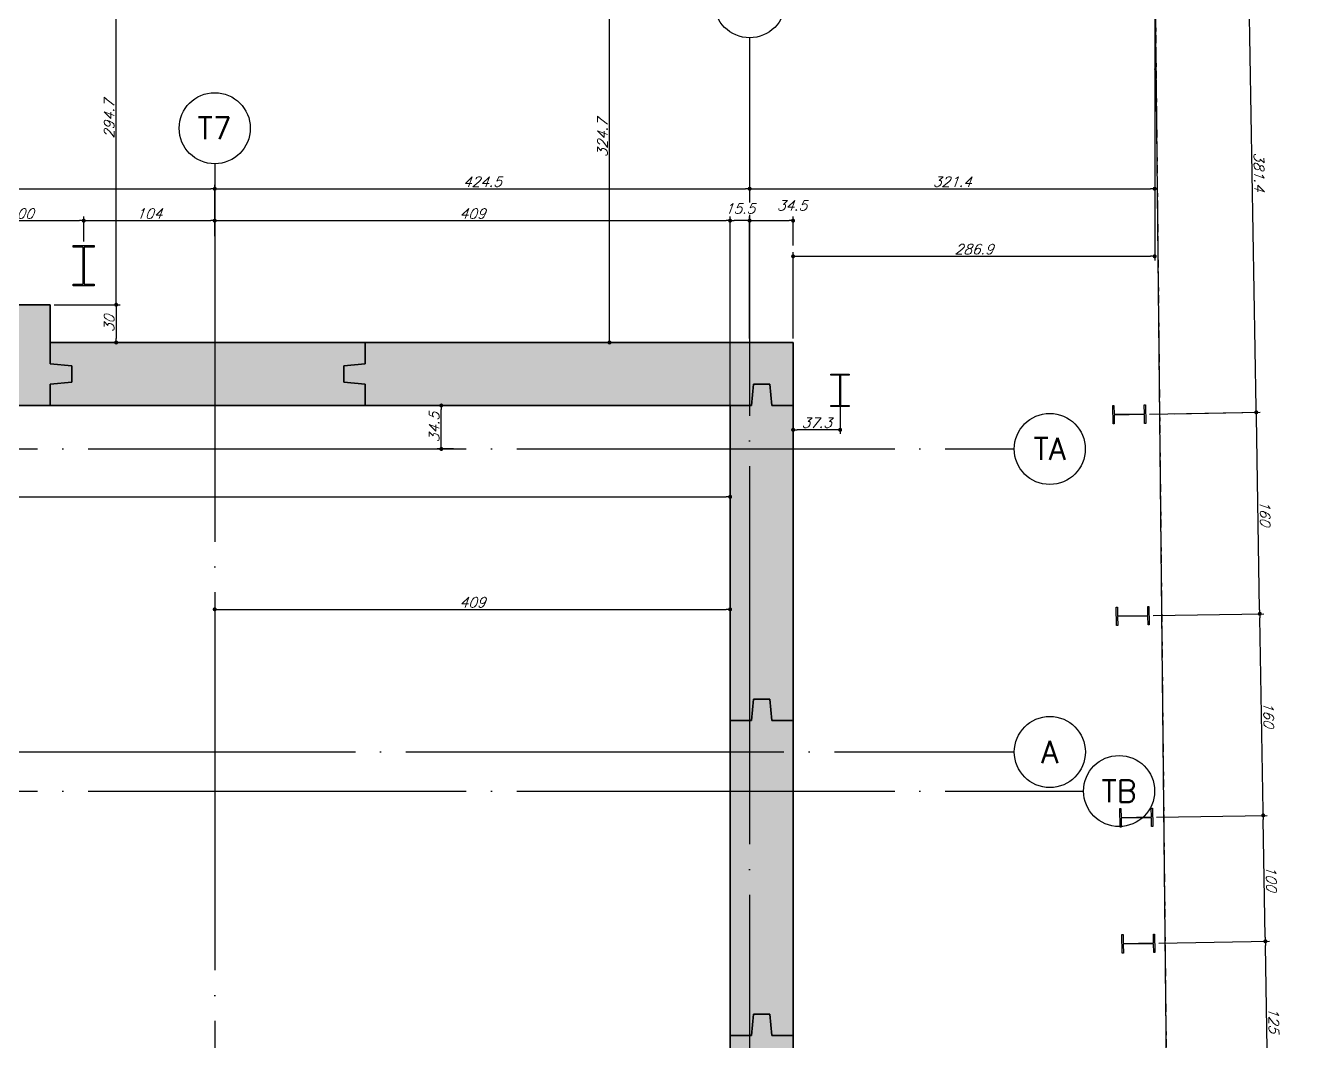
# Model space of a CAD drawing. Header units: millimetres. Extents: x -4281 to 5364, y -2128 to 2372.
# Drawn here: x 2675 to 3688, y 1145 to 1951 of the extents above; entities that cross this region are included whole.
import ezdxf
from ezdxf.enums import TextEntityAlignment as Align

# ---------------------------------------------------------------- set-up
doc = ezdxf.new("R2010")
doc.units = ezdxf.units.MM
doc.header["$LTSCALE"] = 50
for name, pattern in [('CONTINUO', [0, 0]), ('DASHED', [0.75, 0.5, -0.25]), ('EIXO', [6.8, 6, -0.4, 0, -0.4])]:
    doc.linetypes.add(name, pattern=pattern)
for name, color, linetype in [('_TG', 7, 'CONTINUO'), ('F-COTAS', 106, 'Continuous'), ('F-COTAS_PM', 106, 'Continuous'), ('F-DIVISA', 6, 'Continuous'), ('F-EIXO', 12, 'EIXO'), ('F-PM_EST', 1, 'Continuous'), ('F-SOLIDO-EST', 252, 'Continuous'), ('F-TEXTO', 6, 'Continuous'), ('F-VIGAS', 3, 'Continuous'), ('TG', 7, 'CONTINUO')]:
    doc.layers.add(name, color=color, linetype=linetype)
doc.layers.add('S-COLS', color=2, linetype='Continuous', lineweight=35)
doc.styles.add('CP-TEXT-INCL', font='romans.shx', dxfattribs={"oblique": 20})
doc.styles.add('ROMANS', font='romans.shx')
doc.styles.get("Standard").update_dxf_attribs({"font": 'romans.shx'})
doc.dimstyles.new('CP-COTAS-50', dxfattribs={"dimscale": 0.64, "dimtxt": 12.5, "dimasz": 5, "dimexe": 5, "dimexo": 5, "dimgap": 2.5, "dimtad": 1, "dimdec": 1, "dimdsep": 46, "dimtxsty": 'CP-TEXT-INCL', "dimblk1": 'DOT', "dimblk2": 'DOT', "dimsah": 1, "dimcen": 9, "dimclrd": 256, "dimclre": 256, "dimclrt": 256, "dimadec": 0, "dimazin": 0, "dimtfac": 1, "dimtdec": 1, "dimtmove": 2, "dimatfit": 3, "dimldrblk": 'DOT', "dimfxl": 0, "dimtolj": 1, "dimarcsym": 0})

# ---------------------------------------------------------------- blocks, each defined once
blk = doc.blocks.new('*U10')
at = {"layer": 'F-EIXO'}
blk.add_line((0, 0), (0, -2925), dxfattribs=at)
at = {"layer": 'F-EIXO', "color": 2, "linetype": 'Continuous'}
blk.add_circle((0, 28.2072), 28.2072, dxfattribs=at)
at = {"layer": 'F-TEXTO', "style": 'ROMANS'}
blk.add_attdef('EIXO', text='', height=17.5, rotation=360, dxfattribs=at).set_placement((0, 28.2072), align=Align.MIDDLE_CENTER)
blk = doc.blocks.new('*U504')
at = {"layer": 'F-EIXO'}
blk.add_line((0, 0), (7252, 0), dxfattribs=at)
at = {"layer": 'F-TEXTO', "style": 'ROMANS'}
blk.add_attdef('EIXO', text='', height=17.5, dxfattribs=at).set_placement((-28.2072, 0), align=Align.MIDDLE_CENTER)
blk = doc.blocks.new('*U4')
at = {"layer": 'F-EIXO'}
blk.add_line((0, 0), (7285, 0), dxfattribs=at)
at = {"layer": 'F-TEXTO', "style": 'ROMANS'}
blk.add_attdef('EIXO', text='', height=17.5, dxfattribs=at).set_placement((-28.2072, 0), align=Align.MIDDLE_CENTER)
blk = doc.blocks.new('*U11')
at = {"layer": 'F-EIXO'}
blk.add_line((0, 0), (0, -2934.7), dxfattribs=at)
at = {"layer": 'F-EIXO', "color": 2, "linetype": 'Continuous'}
blk.add_circle((0, 28.2), 28.2, dxfattribs=at)
at = {"layer": 'F-TEXTO', "style": 'ROMANS'}
blk.add_attdef('EIXO', text='', height=17.5, rotation=360, dxfattribs=at).set_placement((0, 28.2), align=Align.MIDDLE_CENTER)
blk = doc.blocks.new('*U5')
at = {"layer": 'F-EIXO'}
blk.add_line((0, 0), (7197, 0), dxfattribs=at)
at = {"layer": 'F-TEXTO', "style": 'ROMANS'}
blk.add_attdef('EIXO', text='', height=17.5, dxfattribs=at).set_placement((-28.2072, 0), align=Align.MIDDLE_CENTER)
blk = doc.blocks.new('_DOT')
at = {"color": 0, "linetype": 'ByBlock'}
blk.add_line((-0.5, 0), (-1, 0), dxfattribs=at)
at = {"color": 0, "linetype": 'ByBlock', "const_width": 0.5}
blk.add_lwpolyline([(-0.25, 0, 1), (0.25, 0, 1)], format="xyb", close=True, dxfattribs=at)
blk = doc.blocks.new('*D112')
at = {"layer": 'DEFPOINTS', "color": 0, "transparency": 16777216}
for p in [(2825.5, 1821.5), (2825.5, 1794.4), (2245.5, 1784.2)]:
    blk.add_point(p, dxfattribs=at)
at = {"layer": 'F-COTAS', "lineweight": -2, "transparency": 16777216}
for p, q in [((2245.5, 1787.4), (2245.5, 1824.7)), ((2825.5, 1797.6), (2825.5, 1824.7)), ((2248.7, 1821.5), (2822.3, 1821.5))]:
    blk.add_line(p, q, dxfattribs=at)
at = {"layer": 'F-COTAS', "lineweight": -2, "transparency": 16777216, "xscale": 3.2, "yscale": 3.2, "zscale": 3.2, "rotation": 180}
blk.add_blockref('_DOT', (2245.5, 1821.5), dxfattribs=at)
at = {"layer": 'F-COTAS', "lineweight": -2, "transparency": 16777216, "xscale": 3.2, "yscale": 3.2, "zscale": 3.2}
blk.add_blockref('_DOT', (2825.5, 1821.5), dxfattribs=at)
at = {"layer": 'F-COTAS', "transparency": 16777216, "insert": (2535.5, 1832.5), "char_height": 8, "attachment_point": 5, "style": 'CP-TEXT-INCL'}
blk.add_mtext('\\A1;580', dxfattribs=at)
blk = doc.blocks.new('*D113')
at = {"layer": 'DEFPOINTS', "color": 0, "transparency": 16777216}
for p in [(3250, 1821.5), (3250, 1821.5), (2825.5, 1794.4)]:
    blk.add_point(p, dxfattribs=at)
at = {"layer": 'F-COTAS', "lineweight": -2, "transparency": 16777216}
for p, q in [((2825.5, 1797.6), (2825.5, 1824.7)), ((2828.7, 1821.5), (3246.8, 1821.5))]:
    blk.add_line(p, q, dxfattribs=at)
at = {"layer": 'F-COTAS', "lineweight": -2, "transparency": 16777216, "xscale": 3.2, "yscale": 3.2, "zscale": 3.2, "rotation": 180}
blk.add_blockref('_DOT', (2825.5, 1821.5), dxfattribs=at)
at = {"layer": 'F-COTAS', "lineweight": -2, "transparency": 16777216, "xscale": 3.2, "yscale": 3.2, "zscale": 3.2}
blk.add_blockref('_DOT', (3250, 1821.5), dxfattribs=at)
at = {"layer": 'F-COTAS', "transparency": 16777216, "insert": (3037.8, 1827.1), "char_height": 8, "attachment_point": 5, "style": 'CP-TEXT-INCL'}
blk.add_mtext('\\A1;424.5', dxfattribs=at)
blk = doc.blocks.new('*D114')
at = {"layer": 'DEFPOINTS', "color": 0, "transparency": 16777216}
for p in [(3571.4, 2024.2), (3250, 1821.5), (3571.4, 1821.5)]:
    blk.add_point(p, dxfattribs=at)
at = {"layer": 'F-COTAS', "lineweight": -2, "transparency": 16777216}
for p, q in [((3571.4, 2021), (3571.4, 1818.3)), ((3253.2, 1821.5), (3568.2, 1821.5))]:
    blk.add_line(p, q, dxfattribs=at)
at = {"layer": 'F-COTAS', "lineweight": -2, "transparency": 16777216, "xscale": 3.2, "yscale": 3.2, "zscale": 3.2, "rotation": 180}
blk.add_blockref('_DOT', (3250, 1821.5), dxfattribs=at)
at = {"layer": 'F-COTAS', "lineweight": -2, "transparency": 16777216, "xscale": 3.2, "yscale": 3.2, "zscale": 3.2}
blk.add_blockref('_DOT', (3571.4, 1821.5), dxfattribs=at)
at = {"layer": 'F-COTAS', "transparency": 16777216, "insert": (3410.7, 1827.1), "char_height": 8, "attachment_point": 5, "style": 'CP-TEXT-INCL'}
blk.add_mtext('\\A1;321.4', dxfattribs=at)
blk = doc.blocks.new('A$C738E28E5')
at = {"layer": 'F-SOLIDO-EST'}
h = blk.add_hatch(color=256, dxfattribs=at)
h.dxf.hatch_style = 1
h.paths.add_polyline_path([(2695, 1729.5), (2434, 1729.5), (2434, 1697.5), (2417, 1696), (2417, 1683), (2434, 1681.5), (2434, 1649.5), (2695, 1649.5), (2695, 1666.5), (2712, 1668), (2712, 1681), (2695, 1682.5), (2695, 1699.5)])
h = blk.add_hatch(color=256, dxfattribs=at)
h.dxf.hatch_style = 1
h.paths.add_polyline_path([(2945, 1699.5), (2695, 1699.5), (2695, 1682.5), (2712, 1681), (2712, 1668), (2695, 1666.5), (2695, 1649.5), (2945, 1649.5), (2945, 1666.5), (2928, 1668), (2928, 1681), (2945, 1682.5)])
h = blk.add_hatch(color=256, dxfattribs=at)
h.dxf.hatch_style = 1
h.paths.add_polyline_path([(3284.5, 1699.5), (2945, 1699.5), (2945, 1682.5), (2928, 1681), (2928, 1668), (2945, 1666.5), (2945, 1649.5), (3251.5, 1649.5), (3253, 1666.5), (3266, 1666.5), (3267.5, 1649.5), (3284.5, 1649.5)])
h = blk.add_hatch(color=256, dxfattribs=at)
h.dxf.hatch_style = 1
h.paths.add_polyline_path([(3284.5, 1649.5), (3267.5, 1649.5), (3266, 1666.5), (3253, 1666.5), (3251.5, 1649.5), (3234.5, 1649.5), (3234.5, 1399.5), (3251.5, 1399.5), (3253, 1416.5), (3266, 1416.5), (3267.5, 1399.5), (3284.5, 1399.5)])
h = blk.add_hatch(color=256, dxfattribs=at)
h.dxf.hatch_style = 1
h.paths.add_polyline_path([(3284.5, 1399.5), (3267.5, 1399.5), (3266, 1416.5), (3253, 1416.5), (3251.5, 1399.5), (3234.5, 1399.5), (3234.5, 1149.5), (3251.5, 1149.5), (3253, 1166.5), (3266, 1166.5), (3267.5, 1149.5), (3284.5, 1149.5)])
h = blk.add_hatch(color=256, dxfattribs=at)
h.dxf.hatch_style = 1
h.paths.add_polyline_path([(3284.5, 1149.5), (3267.5, 1149.5), (3266, 1166.5), (3253, 1166.5), (3251.5, 1149.5), (3234.5, 1149.5), (3234.5, 724.5), (3251.5, 724.5), (3253, 707.5), (3266, 707.5), (3267.5, 724.5), (3284.5, 724.5)])
blk = doc.blocks.new('A$C3CB31523')
at = {"layer": 'F-VIGAS'}
for p, q in [((2695, 6729.5), (2434, 6729.5)), ((2434, 6729.5), (2695, 6729.5)), ((2695, 6682.5), (2695, 6729.5)), ((2695, 6729.5), (2695, 6682.5)), ((2945, 6699.5), (2695, 6699.5)), ((2695, 6699.5), (2695, 6682.5)), ((2695, 6682.5), (2695, 6699.5)), ((2695, 6699.5), (2945, 6699.5)), ((3284.5, 6699.5), (2945, 6699.5)), ((2945, 6699.5), (2945, 6682.5)), ((2945, 6682.5), (2945, 6699.5)), ((2945, 6699.5), (3284.5, 6699.5)), ((2945, 6682.5), (2945, 6699.5)), ((2945, 6699.5), (2945, 6682.5)), ((3284.5, 6649.5), (3284.5, 6699.5)), ((3284.5, 6699.5), (3284.5, 6649.5)), ((2712, 6681), (2695, 6682.5)), ((2695, 6682.5), (2712, 6681)), ((2695, 6682.5), (2712, 6681)), ((2712, 6681), (2695, 6682.5)), ((2712, 6668), (2712, 6681)), ((2712, 6681), (2712, 6668)), ((2712, 6681), (2712, 6668)), ((2712, 6668), (2712, 6681)), ((2945, 6682.5), (2928, 6681)), ((2928, 6681), (2945, 6682.5)), ((2928, 6681), (2945, 6682.5)), ((2945, 6682.5), (2928, 6681)), ((2928, 6681), (2928, 6668)), ((2928, 6668), (2928, 6681)), ((2928, 6668), (2928, 6681)), ((2928, 6681), (2928, 6668)), ((2695, 6666.5), (2712, 6668)), ((2712, 6668), (2695, 6666.5)), ((2712, 6668), (2695, 6666.5)), ((2695, 6666.5), (2712, 6668)), ((2695, 6649.5), (2695, 6666.5)), ((2695, 6666.5), (2695, 6649.5)), ((2695, 6666.5), (2695, 6649.5)), ((2695, 6649.5), (2695, 6666.5)), ((2928, 6668), (2945, 6666.5)), ((2945, 6666.5), (2928, 6668)), ((2945, 6666.5), (2928, 6668)), ((2928, 6668), (2945, 6666.5)), ((2945, 6666.5), (2945, 6649.5)), ((2945, 6649.5), (2945, 6666.5)), ((2945, 6649.5), (2945, 6666.5)), ((2945, 6666.5), (2945, 6649.5)), ((3253, 6666.5), (3251.5, 6649.5)), ((3251.5, 6649.5), (3253, 6666.5)), ((3251.5, 6649.5), (3253, 6666.5)), ((3253, 6666.5), (3251.5, 6649.5)), ((3266, 6666.5), (3253, 6666.5)), ((3253, 6666.5), (3266, 6666.5)), ((3253, 6666.5), (3266, 6666.5)), ((3266, 6666.5), (3253, 6666.5)), ((3267.5, 6649.5), (3266, 6666.5)), ((3266, 6666.5), (3267.5, 6649.5)), ((3266, 6666.5), (3267.5, 6649.5)), ((3267.5, 6649.5), (3266, 6666.5)), ((2434, 6649.5), (2695, 6649.5)), ((2695, 6649.5), (2434, 6649.5)), ((2695, 6649.5), (2945, 6649.5)), ((2945, 6649.5), (2695, 6649.5)), ((2945, 6649.5), (3251.5, 6649.5)), ((3251.5, 6649.5), (2945, 6649.5)), ((3251.5, 6649.5), (3234.5, 6649.5)), ((3234.5, 6649.5), (3234.5, 6399.5)), ((3234.5, 6399.5), (3234.5, 6649.5)), ((3234.5, 6649.5), (3251.5, 6649.5)), ((3284.5, 6649.5), (3267.5, 6649.5)), ((3267.5, 6649.5), (3284.5, 6649.5)), ((3267.5, 6649.5), (3284.5, 6649.5)), ((3284.5, 6649.5), (3267.5, 6649.5)), ((3284.5, 6399.5), (3284.5, 6649.5)), ((3284.5, 6649.5), (3284.5, 6399.5)), ((3251.5, 6399.5), (3253, 6416.5)), ((3253, 6416.5), (3251.5, 6399.5)), ((3253, 6416.5), (3251.5, 6399.5)), ((3251.5, 6399.5), (3253, 6416.5)), ((3253, 6416.5), (3266, 6416.5)), ((3266, 6416.5), (3253, 6416.5)), ((3266, 6416.5), (3253, 6416.5)), ((3253, 6416.5), (3266, 6416.5)), ((3266, 6416.5), (3267.5, 6399.5)), ((3267.5, 6399.5), (3266, 6416.5)), ((3267.5, 6399.5), (3266, 6416.5)), ((3266, 6416.5), (3267.5, 6399.5)), ((3234.5, 6399.5), (3251.5, 6399.5)), ((3251.5, 6399.5), (3234.5, 6399.5)), ((3251.5, 6399.5), (3234.5, 6399.5)), ((3234.5, 6399.5), (3234.5, 6149.5)), ((3234.5, 6149.5), (3234.5, 6399.5)), ((3234.5, 6399.5), (3251.5, 6399.5)), ((3267.5, 6399.5), (3284.5, 6399.5)), ((3284.5, 6399.5), (3267.5, 6399.5)), ((3284.5, 6399.5), (3267.5, 6399.5)), ((3267.5, 6399.5), (3284.5, 6399.5)), ((3284.5, 6149.5), (3284.5, 6399.5)), ((3284.5, 6399.5), (3284.5, 6149.5)), ((3251.5, 6149.5), (3253, 6166.5)), ((3253, 6166.5), (3251.5, 6149.5)), ((3253, 6166.5), (3251.5, 6149.5)), ((3251.5, 6149.5), (3253, 6166.5)), ((3253, 6166.5), (3266, 6166.5)), ((3266, 6166.5), (3253, 6166.5)), ((3266, 6166.5), (3253, 6166.5)), ((3253, 6166.5), (3266, 6166.5)), ((3266, 6166.5), (3267.5, 6149.5)), ((3267.5, 6149.5), (3266, 6166.5)), ((3267.5, 6149.5), (3266, 6166.5)), ((3266, 6166.5), (3267.5, 6149.5)), ((3234.5, 6149.5), (3251.5, 6149.5)), ((3251.5, 6149.5), (3234.5, 6149.5)), ((3251.5, 6149.5), (3234.5, 6149.5)), ((3234.5, 6149.5), (3234.5, 5724.5)), ((3234.5, 5724.5), (3234.5, 6149.5)), ((3234.5, 6149.5), (3251.5, 6149.5)), ((3267.5, 6149.5), (3284.5, 6149.5)), ((3284.5, 6149.5), (3267.5, 6149.5)), ((3284.5, 6149.5), (3267.5, 6149.5)), ((3267.5, 6149.5), (3284.5, 6149.5)), ((3284.5, 5724.5), (3284.5, 6149.5)), ((3284.5, 6149.5), (3284.5, 5724.5))]:
    blk.add_line(p, q, dxfattribs=at)
at = {"layer": 'F-SOLIDO-EST'}
blk.add_blockref('A$C738E28E5', (0, 5000), dxfattribs=at)
blk = doc.blocks.new('*D246')
at = {"layer": 'DEFPOINTS', "color": 0, "transparency": 16777216}
for p in [(3005.3, 1649.5), (3018.1, 1649.5), (3018.1, 1615)]:
    blk.add_point(p, dxfattribs=at)
at = {"layer": 'F-COTAS', "lineweight": -2, "transparency": 16777216}
for p, q in [((3014.9, 1649.5), (3002.1, 1649.5)), ((3005.3, 1618.2), (3005.3, 1646.3)), ((3014.9, 1615), (3002.1, 1615))]:
    blk.add_line(p, q, dxfattribs=at)
at = {"layer": 'F-COTAS', "lineweight": -2, "transparency": 16777216, "xscale": 3.2, "yscale": 3.2, "zscale": 3.2}
for p, rotation in [((3005.3, 1649.5), 90), ((3005.3, 1615), 270)]:
    blk.add_blockref('_DOT', p, dxfattribs=dict(at, rotation=rotation))
at = {"layer": 'F-COTAS', "transparency": 16777216, "insert": (2999.7, 1632.2), "char_height": 8, "attachment_point": 5, "rotation": 90, "style": 'CP-TEXT-INCL'}
blk.add_mtext('\\A1;34.5', dxfattribs=at)
blk = doc.blocks.new('*D247')
at = {"layer": 'DEFPOINTS', "color": 0, "transparency": 16777216}
for p in [(2825.5, 1487.7), (3234.5, 1487.7), (3234.5, 1487.7)]:
    blk.add_point(p, dxfattribs=at)
at = {"layer": 'F-COTAS', "lineweight": -2, "transparency": 16777216}
blk.add_line((2828.7, 1487.7), (3231.3, 1487.7), dxfattribs=at)
at = {"layer": 'F-COTAS', "lineweight": -2, "transparency": 16777216, "xscale": 3.2, "yscale": 3.2, "zscale": 3.2, "rotation": 180}
blk.add_blockref('_DOT', (2825.5, 1487.7), dxfattribs=at)
at = {"layer": 'F-COTAS', "lineweight": -2, "transparency": 16777216, "xscale": 3.2, "yscale": 3.2, "zscale": 3.2}
blk.add_blockref('_DOT', (3234.5, 1487.7), dxfattribs=at)
at = {"layer": 'F-COTAS', "transparency": 16777216, "insert": (3030, 1493.3), "char_height": 8, "attachment_point": 5, "style": 'CP-TEXT-INCL'}
blk.add_mtext('\\A1;409', dxfattribs=at)
blk = doc.blocks.new('*D248')
at = {"layer": 'DEFPOINTS', "color": 0, "transparency": 16777216}
for p in [(2825.5, 1841.4), (3234.5, 1796.2), (3234.5, 108.8)]:
    blk.add_point(p, dxfattribs=at)
at = {"layer": 'F-COTAS', "lineweight": -2, "transparency": 16777216}
for p, q in [((2825.5, 1838.2), (2825.5, 1793)), ((2828.7, 1796.2), (3231.3, 1796.2)), ((3234.5, 112), (3234.5, 1799.4))]:
    blk.add_line(p, q, dxfattribs=at)
at = {"layer": 'F-COTAS', "lineweight": -2, "transparency": 16777216, "xscale": 3.2, "yscale": 3.2, "zscale": 3.2, "rotation": 180}
blk.add_blockref('_DOT', (2825.5, 1796.2), dxfattribs=at)
at = {"layer": 'F-COTAS', "lineweight": -2, "transparency": 16777216, "xscale": 3.2, "yscale": 3.2, "zscale": 3.2}
blk.add_blockref('_DOT', (3234.5, 1796.2), dxfattribs=at)
at = {"layer": 'F-COTAS', "transparency": 16777216, "insert": (3030, 1801.8), "char_height": 8, "attachment_point": 5, "style": 'CP-TEXT-INCL'}
blk.add_mtext('\\A1;409', dxfattribs=at)
blk = doc.blocks.new('*D260')
at = {"layer": 'DEFPOINTS', "color": 0, "transparency": 16777216}
for p in [(-3299.5, 1649.5), (3234.5, 1591.9), (3234.5, 1577)]:
    blk.add_point(p, dxfattribs=at)
at = {"layer": 'F-COTAS', "lineweight": -2, "transparency": 16777216}
for p, q in [((-3299.5, 1646.3), (-3299.5, 1573.8)), ((3234.5, 1588.7), (3234.5, 1573.8)), ((-3296.3, 1577), (3231.3, 1577))]:
    blk.add_line(p, q, dxfattribs=at)
at = {"layer": 'F-COTAS', "lineweight": -2, "transparency": 16777216, "xscale": 3.2, "yscale": 3.2, "zscale": 3.2, "rotation": 180}
blk.add_blockref('_DOT', (-3299.5, 1577), dxfattribs=at)
at = {"layer": 'F-COTAS', "lineweight": -2, "transparency": 16777216, "xscale": 3.2, "yscale": 3.2, "zscale": 3.2}
blk.add_blockref('_DOT', (3234.5, 1577), dxfattribs=at)
at = {"layer": 'F-COTAS', "transparency": 16777216, "insert": (-32.5, 1582.6), "char_height": 8, "attachment_point": 5, "style": 'CP-TEXT-INCL'}
blk.add_mtext('\\A1;6534', dxfattribs=at)
blk = doc.blocks.new('Pilares W Gerdau - W250X32_7-1313698-Térreo')
at = {"layer": 'F-PM_EST'}
for p, q in [((-7.3, 12.036), (-7.3, 12.95)), ((-7.3, 12.95), (7.3, 12.95)), ((-7.3, 12.95), (7.3, 12.95)), ((-7.3, 12.036), (-7.3, 12.95)), ((-0.305, 12.036), (-7.3, 12.036)), ((-0.305, 12.036), (-7.3, 12.036)), ((-0.305, -12.036), (-0.305, 12.036)), ((-0.305, -12.036), (-0.305, 12.036)), ((7.3, 12.036), (0.305, 12.036)), ((0.305, 12.036), (0.305, -12.036)), ((0.305, 12.036), (0.305, -12.036)), ((7.3, 12.036), (0.305, 12.036)), ((7.3, 12.95), (7.3, 12.036)), ((7.3, 12.95), (7.3, 12.036)), ((-7.3, -12.95), (-7.3, -12.036)), ((-7.3, -12.036), (-0.305, -12.036)), ((-7.3, -12.036), (-0.305, -12.036)), ((-7.3, -12.95), (-7.3, -12.036)), ((7.3, -12.95), (-7.3, -12.95)), ((7.3, -12.95), (-7.3, -12.95)), ((0.305, -12.036), (7.3, -12.036)), ((0.305, -12.036), (7.3, -12.036)), ((7.3, -12.036), (7.3, -12.95)), ((7.3, -12.036), (7.3, -12.95))]:
    blk.add_line(p, q, dxfattribs=at)
blk = doc.blocks.new('Pilares W Gerdau - W310X52-1313096-Térreo')
at = {"layer": 'F-PM_EST'}
for p, q in [((-8.35, 14.58), (-8.35, 15.9)), ((-8.35, 15.9), (8.35, 15.9)), ((-8.35, 15.9), (8.35, 15.9)), ((-8.35, 14.58), (-8.35, 15.9)), ((-0.381, 14.58), (-8.35, 14.58)), ((-0.381, 14.58), (-8.35, 14.58)), ((-0.381, -14.58), (-0.381, 14.58)), ((-0.381, -14.58), (-0.381, 14.58)), ((8.35, 14.58), (0.381, 14.58)), ((0.381, 14.58), (0.381, -14.58)), ((0.381, 14.58), (0.381, -14.58)), ((8.35, 14.58), (0.381, 14.58)), ((8.35, 15.9), (8.35, 14.58)), ((8.35, 15.9), (8.35, 14.58)), ((-8.35, -15.9), (-8.35, -14.58)), ((-8.35, -14.58), (-0.381, -14.58)), ((-8.35, -14.58), (-0.381, -14.58)), ((-8.35, -15.9), (-8.35, -14.58)), ((8.35, -15.9), (-8.35, -15.9)), ((8.35, -15.9), (-8.35, -15.9)), ((0.381, -14.58), (8.35, -14.58)), ((0.381, -14.58), (8.35, -14.58)), ((8.35, -14.58), (8.35, -15.9)), ((8.35, -14.58), (8.35, -15.9))]:
    blk.add_line(p, q, dxfattribs=at)
blk = doc.blocks.new('*D315')
at = {"layer": 'DEFPOINTS', "color": 0, "transparency": 16777216}
for p in [(3564.2, 1642.6), (3652, 1644.1), (3567, 1482.6)]:
    blk.add_point(p, dxfattribs=at)
at = {"layer": 'F-COTAS_PM', "lineweight": -2, "transparency": 16777216}
for p, q in [((3567.4, 1642.7), (3655.2, 1644.2)), ((3654.7, 1487.4), (3652.1, 1640.9)), ((3570.2, 1482.7), (3658, 1484.2))]:
    blk.add_line(p, q, dxfattribs=at)
at = {"layer": 'F-COTAS_PM', "lineweight": -2, "transparency": 16777216, "xscale": 3.2, "yscale": 3.2, "zscale": 3.2}
for p, rotation in [((3652, 1644.1), 90.98837202193346), ((3654.8, 1484.2), 270.9883720219335)]:
    blk.add_blockref('_DOT', p, dxfattribs=dict(at, rotation=rotation))
at = {"layer": 'F-COTAS_PM', "transparency": 16777216, "insert": (3659, 1564.2), "char_height": 8, "attachment_point": 5, "rotation": 270.9884, "style": 'CP-TEXT-INCL'}
blk.add_mtext('\\A1;160', dxfattribs=at)
blk = doc.blocks.new('*D316')
at = {"layer": 'DEFPOINTS', "color": 0, "transparency": 16777216}
for p in [(3569.7, 1322.7), (3657.5, 1324.2), (3571.4, 1222.7)]:
    blk.add_point(p, dxfattribs=at)
at = {"layer": 'F-COTAS_PM', "lineweight": -2, "transparency": 16777216}
for p, q in [((3572.9, 1322.7), (3660.7, 1324.2)), ((3659.2, 1227.4), (3657.6, 1321)), ((3574.6, 1222.7), (3662.5, 1224.3))]:
    blk.add_line(p, q, dxfattribs=at)
at = {"layer": 'F-COTAS_PM', "lineweight": -2, "transparency": 16777216, "xscale": 3.2, "yscale": 3.2, "zscale": 3.2}
for p, rotation in [((3657.5, 1324.2), 90.98837202193346), ((3659.3, 1224.2), 270.9883720219335)]:
    blk.add_blockref('_DOT', p, dxfattribs=dict(at, rotation=rotation))
at = {"layer": 'F-COTAS_PM', "transparency": 16777216, "insert": (3664, 1274.3), "char_height": 8, "attachment_point": 5, "rotation": 270.9884, "style": 'CP-TEXT-INCL'}
blk.add_mtext('\\A1;100', dxfattribs=at)
blk = doc.blocks.new('*D317')
at = {"layer": 'DEFPOINTS', "color": 0, "transparency": 16777216}
for p in [(3567, 1482.6), (3654.8, 1484.2), (3569.7, 1322.7)]:
    blk.add_point(p, dxfattribs=at)
at = {"layer": 'F-COTAS_PM', "lineweight": -2, "transparency": 16777216}
for p, q in [((3570.2, 1482.7), (3658, 1484.2)), ((3657.5, 1327.4), (3654.8, 1481)), ((3572.9, 1322.7), (3660.7, 1324.2))]:
    blk.add_line(p, q, dxfattribs=at)
at = {"layer": 'F-COTAS_PM', "lineweight": -2, "transparency": 16777216, "xscale": 3.2, "yscale": 3.2, "zscale": 3.2}
for p, rotation in [((3654.8, 1484.2), 90.98837202193346), ((3657.5, 1324.2), 270.9883720219335)]:
    blk.add_blockref('_DOT', p, dxfattribs=dict(at, rotation=rotation))
at = {"layer": 'F-COTAS_PM', "transparency": 16777216, "insert": (3661.8, 1404.3), "char_height": 8, "attachment_point": 5, "rotation": 270.9884, "style": 'CP-TEXT-INCL'}
blk.add_mtext('\\A1;160', dxfattribs=at)
blk = doc.blocks.new('*D318')
at = {"layer": 'DEFPOINTS', "color": 0, "transparency": 16777216}
for p in [(3571.4, 1222.7), (3659.3, 1224.2), (3573.6, 1097.7)]:
    blk.add_point(p, dxfattribs=at)
at = {"layer": 'F-COTAS_PM', "lineweight": -2, "transparency": 16777216}
for p, q in [((3574.6, 1222.7), (3662.5, 1224.3)), ((3661.4, 1102.4), (3659.3, 1221)), ((3576.8, 1097.8), (3664.6, 1099.3))]:
    blk.add_line(p, q, dxfattribs=at)
at = {"layer": 'F-COTAS_PM', "lineweight": -2, "transparency": 16777216, "xscale": 3.2, "yscale": 3.2, "zscale": 3.2}
for p, rotation in [((3659.3, 1224.2), 90.98837202193346), ((3661.4, 1099.2), 270.9883720219335)]:
    blk.add_blockref('_DOT', p, dxfattribs=dict(at, rotation=rotation))
at = {"layer": 'F-COTAS_PM', "transparency": 16777216, "insert": (3665.9, 1161.8), "char_height": 8, "attachment_point": 5, "rotation": 270.9884, "style": 'CP-TEXT-INCL'}
blk.add_mtext('\\A1;125', dxfattribs=at)
blk = doc.blocks.new('*D329')
at = {"layer": 'DEFPOINTS', "color": 0, "transparency": 16777216}
for p in [(2721.5, 1796.2), (2621.5, 1776.4), (2721.5, 1776.4)]:
    blk.add_point(p, dxfattribs=at)
at = {"layer": 'F-COTAS_PM', "lineweight": -2, "transparency": 16777216}
for p, q in [((2621.5, 1779.6), (2621.5, 1799.4)), ((2624.7, 1796.2), (2718.3, 1796.2)), ((2721.5, 1779.6), (2721.5, 1799.4))]:
    blk.add_line(p, q, dxfattribs=at)
at = {"layer": 'F-COTAS_PM', "lineweight": -2, "transparency": 16777216, "xscale": 3.2, "yscale": 3.2, "zscale": 3.2, "rotation": 180}
blk.add_blockref('_DOT', (2621.5, 1796.2), dxfattribs=at)
at = {"layer": 'F-COTAS_PM', "lineweight": -2, "transparency": 16777216, "xscale": 3.2, "yscale": 3.2, "zscale": 3.2}
blk.add_blockref('_DOT', (2721.5, 1796.2), dxfattribs=at)
at = {"layer": 'F-COTAS_PM', "transparency": 16777216, "insert": (2671.5, 1801.8), "char_height": 8, "attachment_point": 5, "style": 'CP-TEXT-INCL'}
blk.add_mtext('\\A1;100', dxfattribs=at)
blk = doc.blocks.new('*D461')
at = {"layer": 'DEFPOINTS', "color": 0, "transparency": 16777216}
for p in [(2825.5, 1796.2), (2721.5, 1776.4), (2825.5, 1780.8)]:
    blk.add_point(p, dxfattribs=at)
at = {"layer": 'F-COTAS', "lineweight": -2, "transparency": 16777216}
for p, q in [((2721.5, 1779.6), (2721.5, 1799.4)), ((2724.7, 1796.2), (2822.3, 1796.2)), ((2825.5, 1784), (2825.5, 1799.4))]:
    blk.add_line(p, q, dxfattribs=at)
at = {"layer": 'F-COTAS', "lineweight": -2, "transparency": 16777216, "xscale": 3.2, "yscale": 3.2, "zscale": 3.2, "rotation": 180}
blk.add_blockref('_DOT', (2721.5, 1796.2), dxfattribs=at)
at = {"layer": 'F-COTAS', "lineweight": -2, "transparency": 16777216, "xscale": 3.2, "yscale": 3.2, "zscale": 3.2}
blk.add_blockref('_DOT', (2825.5, 1796.2), dxfattribs=at)
at = {"layer": 'F-COTAS', "transparency": 16777216, "insert": (2773.5, 1801.8), "char_height": 8, "attachment_point": 5, "style": 'CP-TEXT-INCL', "bg_fill": 3, "box_fill_scale": 1.1, "bg_fill_color": 256, "bg_fill_true_color": 13158600, "bg_fill_transparency": 0}
blk.add_mtext('\\A1;104', dxfattribs=at)
blk = doc.blocks.new('*D462')
at = {"layer": 'DEFPOINTS', "color": 0, "transparency": 16777216}
for p in [(3284.5, 1699.5), (3321.8, 1674.5), (3284.5, 1630.2)]:
    blk.add_point(p, dxfattribs=at)
at = {"layer": 'F-COTAS', "lineweight": -2, "transparency": 16777216}
for p, q in [((3284.5, 1696.3), (3284.5, 1627)), ((3321.8, 1671.3), (3321.8, 1627)), ((3318.6, 1630.2), (3287.7, 1630.2))]:
    blk.add_line(p, q, dxfattribs=at)
at = {"layer": 'F-COTAS', "lineweight": -2, "transparency": 16777216, "xscale": 3.2, "yscale": 3.2, "zscale": 3.2, "rotation": 180}
blk.add_blockref('_DOT', (3284.5, 1630.2), dxfattribs=at)
at = {"layer": 'F-COTAS', "lineweight": -2, "transparency": 16777216, "xscale": 3.2, "yscale": 3.2, "zscale": 3.2}
blk.add_blockref('_DOT', (3321.8, 1630.2), dxfattribs=at)
at = {"layer": 'F-COTAS', "transparency": 16777216, "insert": (3303.1, 1635.8), "char_height": 8, "attachment_point": 5, "style": 'CP-TEXT-INCL', "bg_fill": 3, "box_fill_scale": 1.1, "bg_fill_color": 256, "bg_fill_true_color": 13158600, "bg_fill_transparency": 0}
blk.add_mtext('\\A1;37.3', dxfattribs=at)
blk = doc.blocks.new('*D463')
at = {"layer": 'DEFPOINTS', "color": 0, "transparency": 16777216}
for p in [(3250, 1941.4), (3284.5, 1796.2), (3284.5, 1773.3)]:
    blk.add_point(p, dxfattribs=at)
at = {"layer": 'F-COTAS', "lineweight": -2, "transparency": 16777216}
for p, q in [((3250, 1938.2), (3250, 1793)), ((3253.2, 1796.2), (3281.3, 1796.2)), ((3284.5, 1776.5), (3284.5, 1799.4))]:
    blk.add_line(p, q, dxfattribs=at)
at = {"layer": 'F-COTAS', "lineweight": -2, "transparency": 16777216, "xscale": 3.2, "yscale": 3.2, "zscale": 3.2, "rotation": 180}
blk.add_blockref('_DOT', (3250, 1796.2), dxfattribs=at)
at = {"layer": 'F-COTAS', "lineweight": -2, "transparency": 16777216, "xscale": 3.2, "yscale": 3.2, "zscale": 3.2}
blk.add_blockref('_DOT', (3284.5, 1796.2), dxfattribs=at)
at = {"layer": 'F-COTAS', "transparency": 16777216, "insert": (3283.5, 1808.2), "char_height": 8, "attachment_point": 5, "style": 'CP-TEXT-INCL', "bg_fill": 3, "box_fill_scale": 1.1, "bg_fill_color": 256, "bg_fill_true_color": 13158600, "bg_fill_transparency": 0}
blk.add_mtext('\\A1;34.5', dxfattribs=at)
blk = doc.blocks.new('*D464')
at = {"layer": 'DEFPOINTS', "color": 0, "transparency": 16777216}
for p in [(2695, 1729.5), (2735.8, 1699.5), (2747.3, 1699.5)]:
    blk.add_point(p, dxfattribs=at)
at = {"layer": 'F-COTAS', "lineweight": -2, "transparency": 16777216}
for p, q in [((2698.2, 1729.5), (2750.5, 1729.5)), ((2747.3, 1726.3), (2747.3, 1702.7)), ((2739, 1699.5), (2750.5, 1699.5))]:
    blk.add_line(p, q, dxfattribs=at)
at = {"layer": 'F-COTAS', "lineweight": -2, "transparency": 16777216, "xscale": 3.2, "yscale": 3.2, "zscale": 3.2}
for p, rotation in [((2747.3, 1729.5), 90), ((2747.3, 1699.5), 270)]:
    blk.add_blockref('_DOT', p, dxfattribs=dict(at, rotation=rotation))
at = {"layer": 'F-COTAS', "transparency": 16777216, "insert": (2741.7, 1714.5), "char_height": 8, "attachment_point": 5, "rotation": 90, "style": 'CP-TEXT-INCL', "bg_fill": 3, "box_fill_scale": 1.1, "bg_fill_color": 256, "bg_fill_true_color": 13158600, "bg_fill_transparency": 0}
blk.add_mtext('\\A1;30', dxfattribs=at)
blk = doc.blocks.new('*D465')
at = {"layer": 'DEFPOINTS', "color": 0, "transparency": 16777216}
for p in [(2737.5, 2024.2), (2747.3, 2024.2), (2737.5, 1729.5)]:
    blk.add_point(p, dxfattribs=at)
at = {"layer": 'F-COTAS', "lineweight": -2, "transparency": 16777216}
for p, q in [((2740.7, 2024.2), (2750.5, 2024.2)), ((2747.3, 1732.7), (2747.3, 2021)), ((2740.7, 1729.5), (2750.5, 1729.5))]:
    blk.add_line(p, q, dxfattribs=at)
at = {"layer": 'F-COTAS', "lineweight": -2, "transparency": 16777216, "xscale": 3.2, "yscale": 3.2, "zscale": 3.2}
for p, rotation in [((2747.3, 2024.2), 90), ((2747.3, 1729.5), 270)]:
    blk.add_blockref('_DOT', p, dxfattribs=dict(at, rotation=rotation))
at = {"layer": 'F-COTAS', "transparency": 16777216, "insert": (2741.7, 1876.9), "char_height": 8, "attachment_point": 5, "rotation": 90, "style": 'CP-TEXT-INCL', "bg_fill": 3, "box_fill_scale": 1.1, "bg_fill_color": 256, "bg_fill_true_color": 13158600, "bg_fill_transparency": 0}
blk.add_mtext('\\A1;294.7', dxfattribs=at)
blk = doc.blocks.new('*D467')
at = {"layer": 'DEFPOINTS', "color": 0, "transparency": 16777216}
for p in [(3645.4, 2025.5), (3571.4, 2024.2), (3583.6, 1643)]:
    blk.add_point(p, dxfattribs=at)
at = {"layer": 'F-COTAS', "lineweight": -2, "transparency": 16777216}
for p, q in [((3574.6, 2024.3), (3648.6, 2025.5)), ((3652, 1647.3), (3645.5, 2022.3)), ((3586.8, 1643), (3655.2, 1644.2))]:
    blk.add_line(p, q, dxfattribs=at)
at = {"layer": 'F-COTAS', "lineweight": -2, "transparency": 16777216, "xscale": 3.2, "yscale": 3.2, "zscale": 3.2}
for p, rotation in [((3645.4, 2025.5), 90.98837202193373), ((3652, 1644.1), 270.9883720219337)]:
    blk.add_blockref('_DOT', p, dxfattribs=dict(at, rotation=rotation))
at = {"layer": 'F-COTAS', "transparency": 16777216, "insert": (3654.3, 1834.9), "char_height": 8, "attachment_point": 5, "rotation": 270.9884, "style": 'CP-TEXT-INCL', "bg_fill": 3, "box_fill_scale": 1.1, "bg_fill_color": 256, "bg_fill_true_color": 13158600, "bg_fill_transparency": 0}
blk.add_mtext('\\A1;381.4', dxfattribs=at)
blk = doc.blocks.new('*D480')
at = {"layer": 'DEFPOINTS', "color": 0, "transparency": 16777216}
for p in [(3114.8, 2024.2), (3138.8, 2024.2), (3114.8, 1699.5)]:
    blk.add_point(p, dxfattribs=at)
at = {"layer": 'F-COTAS', "lineweight": -2, "transparency": 16777216}
for p, q in [((3118, 2024.2), (3142, 2024.2)), ((3138.8, 1702.7), (3138.8, 2021)), ((3118, 1699.5), (3142, 1699.5))]:
    blk.add_line(p, q, dxfattribs=at)
at = {"layer": 'F-COTAS', "lineweight": -2, "transparency": 16777216, "xscale": 3.2, "yscale": 3.2, "zscale": 3.2}
for p, rotation in [((3138.8, 2024.2), 90), ((3138.8, 1699.5), 270)]:
    blk.add_blockref('_DOT', p, dxfattribs=dict(at, rotation=rotation))
at = {"layer": 'F-COTAS', "transparency": 16777216, "insert": (3133.2, 1861.9), "char_height": 8, "attachment_point": 5, "rotation": 90, "style": 'CP-TEXT-INCL', "bg_fill": 3, "box_fill_scale": 1.1, "bg_fill_color": 256, "bg_fill_true_color": 13158600, "bg_fill_transparency": 0}
blk.add_mtext('\\A1;324.7', dxfattribs=at)
blk = doc.blocks.new('*D481')
at = {"layer": 'DEFPOINTS', "color": 0, "transparency": 16777216}
for p in [(3571.4, 2024.2), (3571.4, 1767.9), (3284.5, 1699.5)]:
    blk.add_point(p, dxfattribs=at)
at = {"layer": 'F-COTAS', "lineweight": -2, "transparency": 16777216}
for p, q in [((3571.4, 2021), (3571.4, 1764.7)), ((3284.5, 1702.7), (3284.5, 1771.1)), ((3287.7, 1767.9), (3568.2, 1767.9))]:
    blk.add_line(p, q, dxfattribs=at)
at = {"layer": 'F-COTAS', "lineweight": -2, "transparency": 16777216, "xscale": 3.2, "yscale": 3.2, "zscale": 3.2, "rotation": 180}
blk.add_blockref('_DOT', (3284.5, 1767.9), dxfattribs=at)
at = {"layer": 'F-COTAS', "lineweight": -2, "transparency": 16777216, "xscale": 3.2, "yscale": 3.2, "zscale": 3.2}
blk.add_blockref('_DOT', (3571.4, 1767.9), dxfattribs=at)
at = {"layer": 'F-COTAS', "transparency": 16777216, "insert": (3428, 1773.5), "char_height": 8, "attachment_point": 5, "style": 'CP-TEXT-INCL', "bg_fill": 3, "box_fill_scale": 1.1, "bg_fill_color": 256, "bg_fill_true_color": 13158600, "bg_fill_transparency": 0}
blk.add_mtext('\\A1;286.9', dxfattribs=at)
blk = doc.blocks.new('SIMB_PONTO')
at = {"layer": 'TG', "color": 0}
blk.add_point((0, 0), dxfattribs=at)
for tag in ['desc:', 'cota:', 'pto:']:
    blk.add_attdef(tag, (0, 0), '', height=1)
blk = doc.blocks.new('zw$25E5')
at = {"layer": 'TG', "color": 2, "linetype": 'CONTINUO'}
blk.add_polyline3d([(7316.6, 3501.8, 0), (7333, 1912.2, 0)], dxfattribs=at)
at = {"layer": '_TG', "color": 2, "xscale": 100, "yscale": 100, "zscale": 100, "rotation": 4.660932902707611}
blk.add_blockref('SIMB_PONTO', (7316.9, 3394.4), dxfattribs=at)
blk = doc.blocks.new('*D514')
at = {"layer": 'DEFPOINTS', "color": 0, "transparency": 16777216}
for p in [(3234.5, 1699.5), (3250, 1699.5)]:
    blk.add_point(p, dxfattribs=at)
at = {"layer": 'F-COTAS', "lineweight": -2, "transparency": 16777216}
for p, q in [((3234.5, 1702.7), (3234.5, 1799.4)), ((3246.8, 1796.2), (3237.7, 1796.2)), ((3250, 1702.7), (3250, 1799.4))]:
    blk.add_line(p, q, dxfattribs=at)
at = {"layer": 'F-COTAS', "transparency": 16777216, "insert": (3242.3, 1805.8), "char_height": 8, "attachment_point": 5, "style": 'CP-TEXT-INCL', "bg_fill": 3, "box_fill_scale": 1.1, "bg_fill_color": 256, "bg_fill_true_color": 13158600, "bg_fill_transparency": 0}
blk.add_mtext('\\A1;15.5', dxfattribs=at)
at = {"layer": 'DEFPOINTS', "color": 0, "transparency": 16777216}
blk.add_point((3234.5, 1796.2), dxfattribs=at)
at = {"layer": 'F-COTAS', "lineweight": -2, "transparency": 16777216, "xscale": 3.2, "yscale": 3.2, "zscale": 3.2, "rotation": 180}
blk.add_blockref('_DOT', (3234.5, 1796.2), dxfattribs=at)
at = {"layer": 'F-COTAS', "lineweight": -2, "transparency": 16777216, "xscale": 3.2, "yscale": 3.2, "zscale": 3.2}
blk.add_blockref('_DOT', (3250, 1796.2), dxfattribs=at)
blk = doc.blocks.new('*D533')
at = {"layer": 'DEFPOINTS', "color": 0, "transparency": 16777216}
for p in [(3571.4, 2023.9), (3571.4, 555), (4206.4, 555)]:
    blk.add_point(p, dxfattribs=at)
at = {"layer": 'F-COTAS', "lineweight": -2, "transparency": 16777216}
for p, q in [((3574.6, 2023.9), (4209.6, 2023.9)), ((4206.4, 2020.7), (4206.4, 558.2)), ((3574.6, 555), (4209.6, 555))]:
    blk.add_line(p, q, dxfattribs=at)
at = {"layer": 'F-COTAS', "lineweight": -2, "transparency": 16777216, "xscale": 3.2, "yscale": 3.2, "zscale": 3.2}
for p, rotation in [((4206.4, 2023.9), 90), ((4206.4, 555), 270)]:
    blk.add_blockref('_DOT', p, dxfattribs=dict(at, rotation=rotation))
at = {"layer": 'F-COTAS', "transparency": 16777216, "insert": (4200.8, 1289.5), "char_height": 8, "attachment_point": 5, "rotation": 90, "style": 'CP-TEXT-INCL', "bg_fill": 3, "box_fill_scale": 1.1, "bg_fill_color": 256, "bg_fill_true_color": 13158600, "bg_fill_transparency": 0}
blk.add_mtext('\\A1;1468.9', dxfattribs=at)

msp = doc.modelspace()

# ---------------------------------------------------------------- linework, layer by layer
at = {"layer": 'F-DIVISA', "color": 4, "linetype": 'DASHED', "ltscale": 0.25, "flags": 128}
msp.add_lwpolyline([(3296.03, 2024.21), (3571.4, 2024.21), (3587.77, 434.4), (4164.42, 438.38), (4170.81, -1407.31), (-3630.75, -1353.06), (-3665.01, 2024.21), (3277.95, 2024.21)], dxfattribs=at)
at = {"layer": 'F-EIXO', "color": 2, "linetype": 'Continuous'}
for centre in [(3488.16, 1615), (3488.2, 1374.5), (3543.16, 1343.5)]:
    msp.add_circle(centre, 28.21, dxfattribs=at)

# ---------------------------------------------------------------- block references
at = {"layer": 'F-EIXO', "linetype": 'Continuous'}
for name, p in [('*U11', (3250, 1941.36)), ('*U5', (-3736.84, 1615)), ('*U4', (-3824.8, 1374.5)), ('*U504', (-3736.84, 1343.5))]:
    msp.add_blockref(name, p, dxfattribs=at)
msp.add_blockref('*U10', (2825.5, 1841.36), dxfattribs=at).add_auto_attribs({'EIXO': 'T7'})
at = {"layer": 'F-VIGAS', "linetype": 'Continuous'}
msp.add_blockref('A$C3CB31523', (0, -5000), dxfattribs=at)
at = {"layer": 'S-COLS'}
for name, p, rotation in [('Pilares W Gerdau - W310X52-1313096-Térreo', (2721.47, 1760.47), 180), ('Pilares W Gerdau - W250X32_7-1313698-Térreo', (3551.25, 1642.4), 90.98837202192352), ('Pilares W Gerdau - W250X32_7-1313698-Térreo', (3554.01, 1482.42), 90.98837202192352), ('Pilares W Gerdau - W250X32_7-1313698-Térreo', (3556.77, 1322.45), 90.98837202192352), ('Pilares W Gerdau - W250X32_7-1313698-Térreo', (3558.49, 1222.46), 90.98837202192352)]:
    msp.add_blockref(name, p, dxfattribs=dict(at, rotation=rotation))
msp.add_blockref('Pilares W Gerdau - W250X32_7-1313698-Térreo', (3321.77, 1661.53), dxfattribs=at)
at = {"layer": 'TG'}
msp.add_blockref('zw$25E5', (-3745.25, -1477.84), dxfattribs=at)

# ---------------------------------------------------------------- texts
at = {"layer": 'F-TEXTO', "linetype": 'Continuous', "style": 'ROMANS'}
for s, p in [('TA', (3488.16, 1615)), ('A', (3488.2, 1374.5)), ('TB', (3543.16, 1343.5))]:
    msp.add_text(s, height=17.5, dxfattribs=at).set_placement(p, align=Align.MIDDLE_CENTER)

# ---------------------------------------------------------------- dimensions: what is measured, and where the dimension line sits
at = {"layer": 'F-COTAS'}
for base, p1, p2, picture, middle in [((3571.4, 1821.49), (3250, 1821.49), (3571.4, 2024.21), '*D114', (3410.7, 1827.09)), ((3250, 1821.49), (2825.5, 1794.4), (3250, 1821.49), '*D113', (3037.75, 1827.09))]:
    dim = msp.add_linear_dim(base=base, p1=p1, p2=p2, dimstyle='CP-COTAS-50', dxfattribs=at)
    dim.commit()
    dim.dimension.update_dxf_attribs({"geometry": picture, "text_midpoint": middle})
dim = msp.add_linear_dim(base=(2825.5, 1821.49), p1=(2245.5, 1784.25), p2=(2825.5, 1794.4), dimstyle='CP-COTAS-50', dxfattribs=at)
dim.commit()
dim.dimension.update_dxf_attribs({"geometry": '*D112', "text_midpoint": (2535.5, 1832.51), "dimtype": 160})
for base, p1, p2, picture, middle in [((3234.5, 1796.21), (2825.5, 1841.36), (3234.5, 108.8), '*D248', (3030, 1801.81)), ((3234.5, 1576.99), (-3299.49, 1649.5), (3234.5, 1591.85), '*D260', (-32.49, 1582.59)), ((3234.5, 1487.69), (2825.5, 1487.69), (3234.5, 1487.69), '*D247', (3030, 1493.29))]:
    dim = msp.add_linear_dim(base=base, p1=p1, p2=p2, dimstyle='CP-COTAS-50', override={"dimfxl": 10}, dxfattribs=at)
    dim.commit()
    dim.dimension.update_dxf_attribs({"geometry": picture, "text_midpoint": middle})
dim = msp.add_linear_dim(base=(3005.26, 1649.5), p1=(3018.14, 1615), p2=(3018.14, 1649.5), angle=90, dimstyle='CP-COTAS-50', override={"dimfxl": 10}, dxfattribs=at)
dim.commit()
dim.dimension.update_dxf_attribs({"geometry": '*D246', "text_midpoint": (2999.66, 1632.25)})
at = {"layer": 'F-COTAS_PM'}
dim = msp.add_linear_dim(base=(2721.47, 1796.21), p1=(2621.47, 1776.37), p2=(2721.47, 1776.37), dimstyle='CP-COTAS-50', override={"dimfxl": 10}, dxfattribs=at)
dim.commit()
dim.dimension.update_dxf_attribs({"geometry": '*D329', "text_midpoint": (2671.47, 1801.81)})
for base, p1, p2, picture, middle in [((3652.01, 1644.14), (3566.96, 1482.65), (3564.2, 1642.62), '*D315', (3658.99, 1564.25)), ((3654.77, 1484.16), (3569.72, 1322.67), (3566.96, 1482.65), '*D317', (3661.75, 1404.27)), ((3657.53, 1324.18), (3571.44, 1222.68), (3569.72, 1322.67), '*D316', (3664, 1274.29)), ((3659.26, 1224.2), (3573.6, 1097.7), (3571.44, 1222.68), '*D318', (3665.94, 1161.81))]:
    dim = msp.add_linear_dim(base=base, p1=p1, p2=p2, angle=270.98837, dimstyle='CP-COTAS-50', override={"dimfxl": 10}, dxfattribs=at)
    dim.commit()
    dim.dimension.update_dxf_attribs({"geometry": picture, "text_midpoint": middle})

# ---------------------------------------------------------------- next in the draw order: dimensions: what is measured, and where the dimension line sits
at = {"layer": 'F-COTAS'}
for base, p1, p2, angle, picture, middle in [((3138.76, 2024.21), (3114.75, 1699.5), (3114.75, 2024.21), 90, '*D480', (3133.16, 1861.86)), ((3645.43, 2025.49), (3583.61, 1642.96), (3571.4, 2024.21), 270.98837, '*D467', (3654.32, 1834.91)), ((2747.28, 1699.5), (2695, 1729.5), (2735.78, 1699.5), 90, '*D464', (2741.68, 1714.5))]:
    dim = msp.add_linear_dim(base=base, p1=p1, p2=p2, angle=angle, dimstyle='CP-COTAS-50', override={"dimtfill": 1, "dimarcsym": 2}, dxfattribs=at)
    dim.commit()
    dim.dimension.update_dxf_attribs({"geometry": picture, "text_midpoint": middle})
dim = msp.add_linear_dim(base=(3284.5, 1796.21), p1=(3250, 1941.36), p2=(3284.5, 1773.31), dimstyle='CP-COTAS-50', override={"dimtfill": 1, "dimarcsym": 2}, dxfattribs=at)
dim.commit()
dim.dimension.update_dxf_attribs({"geometry": '*D463', "text_midpoint": (3283.49, 1808.21), "dimtype": 160})
for base, p1, p2, picture, middle in [((2825.5, 1796.21), (2721.47, 1776.37), (2825.5, 1780.78), '*D461', (2773.49, 1801.81)), ((3284.5, 1630.21), (3321.77, 1674.48), (3284.5, 1699.5), '*D462', (3303.14, 1635.81))]:
    dim = msp.add_linear_dim(base=base, p1=p1, p2=p2, dimstyle='CP-COTAS-50', override={"dimtfill": 1, "dimarcsym": 2}, dxfattribs=at)
    dim.commit()
    dim.dimension.update_dxf_attribs({"geometry": picture, "text_midpoint": middle})

# ---------------------------------------------------------------- next in the draw order: dimensions: what is measured, and where the dimension line sits
dim = msp.add_linear_dim(base=(2747.28, 2024.21), p1=(2737.5, 1729.5), p2=(2737.5, 2024.21), angle=90, dimstyle='CP-COTAS-50', override={"dimtfill": 1, "dimarcsym": 2}, dxfattribs=at)
dim.commit()
dim.dimension.update_dxf_attribs({"geometry": '*D465', "text_midpoint": (2741.68, 1876.86)})
for base, p1, p2, picture, middle in [((3571.4, 1767.89), (3284.5, 1699.5), (3571.4, 2024.21), '*D481', (3427.95, 1773.49)), ((3234.5, 1796.21), (3250, 1699.5), (3234.5, 1699.5), '*D514', (3242.25, 1805.81))]:
    dim = msp.add_linear_dim(base=base, p1=p1, p2=p2, dimstyle='CP-COTAS-50', override={"dimtfill": 1, "dimarcsym": 2}, dxfattribs=at)
    dim.commit()
    dim.dimension.update_dxf_attribs({"geometry": picture, "text_midpoint": middle})

# ---------------------------------------------------------------- next in the draw order: dimensions: what is measured, and where the dimension line sits
dim = msp.add_linear_dim(base=(4206.42, 555), p1=(3571.4, 2023.94), p2=(3571.4, 555), angle=90, dimstyle='CP-COTAS-50', override={"dimtfill": 1, "dimarcsym": 2}, dxfattribs=at)
dim.commit()
dim.dimension.update_dxf_attribs({"geometry": '*D533', "text_midpoint": (4200.82, 1289.47)})

doc.saveas('drawing.dxf')
